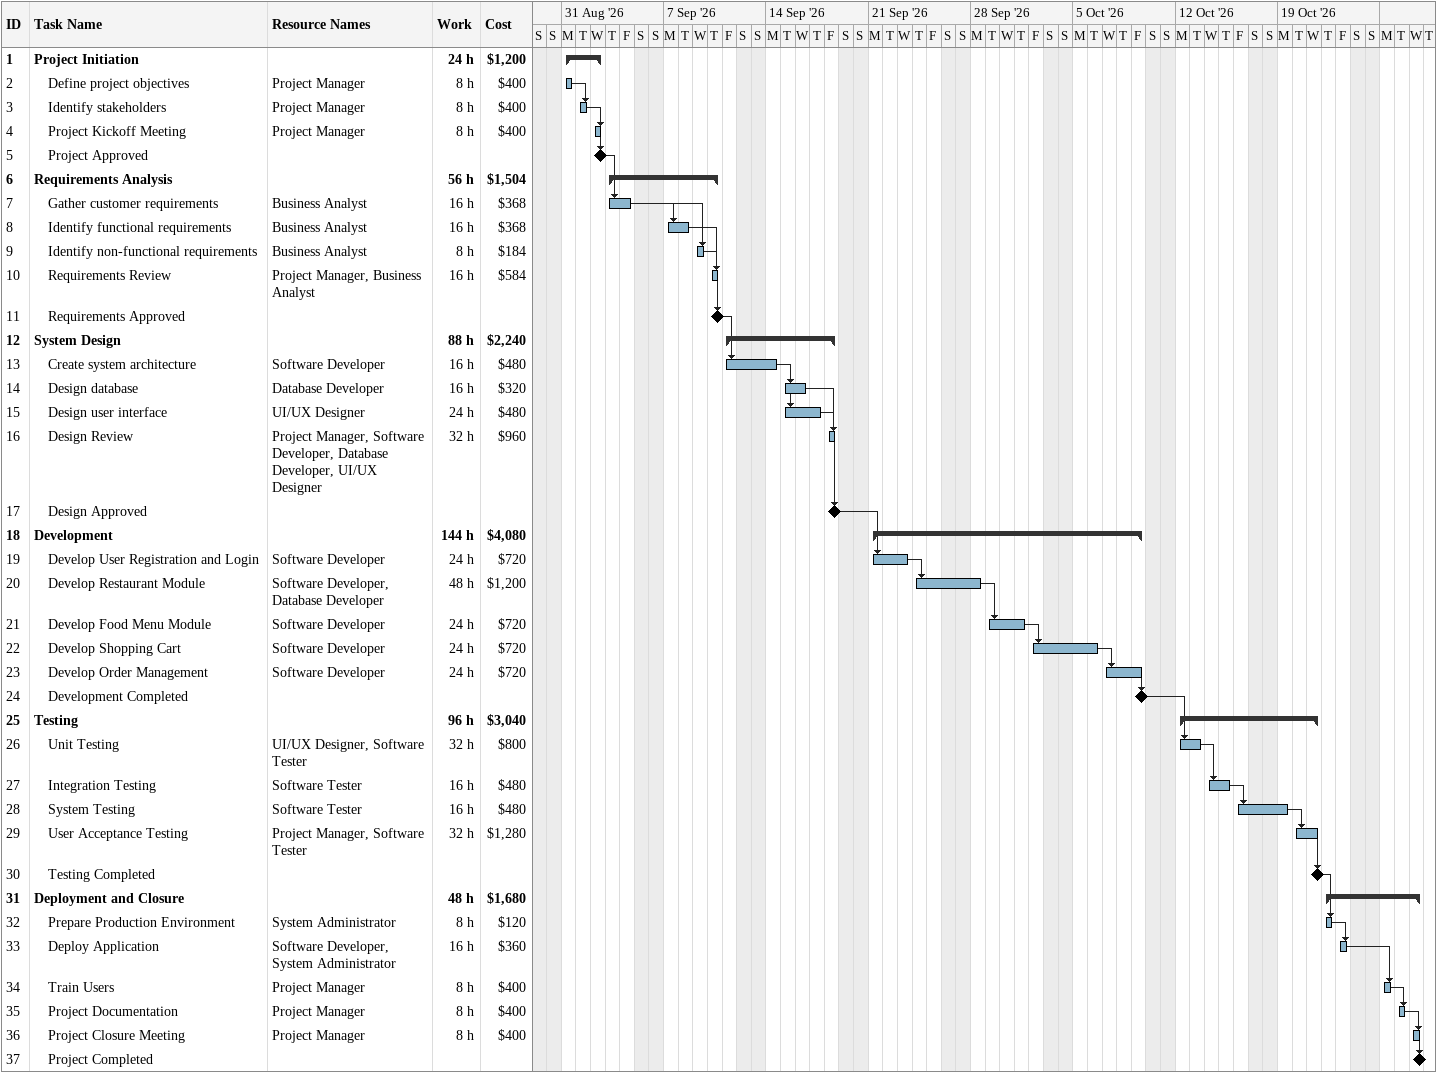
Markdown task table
| ID | Level | Task | Start | Finish | Predecessors | Resources | Work (h) | Cost ($) |
|---|---|---|---|---|---|---|---|---|
| 1 | 1 | **Project Initiation** | 2026-08-31 | 2026-09-02 |  |  | 24 | 1200 |
| 2 | 2 | Define project objectives | 2026-08-31 | 2026-08-31 |  | Project Manager | 8 | 400 |
| 3 | 2 | Identify stakeholders | 2026-09-01 | 2026-09-01 | 2 | Project Manager | 8 | 400 |
| 4 | 2 | Project Kickoff Meeting | 2026-09-02 | 2026-09-02 | 3 | Project Manager | 8 | 400 |
| 5 | 2 | Project Approved (milestone) | 2026-09-02 | 2026-09-02 | 4 |  |  |  |
| 6 | 1 | **Requirements Analysis** | 2026-09-03 | 2026-09-10 |  |  | 56 | 1504 |
| 7 | 2 | Gather customer requirements | 2026-09-03 | 2026-09-04 | 5 | Business Analyst | 16 | 368 |
| 8 | 2 | Identify functional requirements | 2026-09-07 | 2026-09-08 | 7 | Business Analyst | 16 | 368 |
| 9 | 2 | Identify non-functional requirements | 2026-09-09 | 2026-09-09 | 7 | Business Analyst | 8 | 184 |
| 10 | 2 | Requirements Review | 2026-09-10 | 2026-09-10 | 8, 9 | Project Manager, Business Analyst | 16 | 584 |
| 11 | 2 | Requirements Approved (milestone) | 2026-09-10 | 2026-09-10 | 10 |  |  |  |
| 12 | 1 | **System Design** | 2026-09-11 | 2026-09-18 |  |  | 88 | 2240 |
| 13 | 2 | Create system architecture | 2026-09-11 | 2026-09-14 | 11 | Software Developer | 16 | 480 |
| 14 | 2 | Design database | 2026-09-15 | 2026-09-16 | 13 | Database Developer | 16 | 320 |
| 15 | 2 | Design user interface | 2026-09-15 | 2026-09-17 | 13 | UI/UX Designer | 24 | 480 |
| 16 | 2 | Design Review | 2026-09-18 | 2026-09-18 | 14, 15 | Project Manager, Software Developer, Database Developer, UI/UX Designer | 32 | 960 |
| 17 | 2 | Design Approved (milestone) | 2026-09-18 | 2026-09-18 | 16 |  |  |  |
| 18 | 1 | **Development** | 2026-09-21 | 2026-10-09 |  |  | 144 | 4080 |
| 19 | 2 | Develop User Registration and Login | 2026-09-21 | 2026-09-23 | 17 | Software Developer | 24 | 720 |
| 20 | 2 | Develop Restaurant Module | 2026-09-24 | 2026-09-28 | 19 | Software Developer, Database Developer | 48 | 1200 |
| 21 | 2 | Develop Food Menu Module | 2026-09-29 | 2026-10-01 | 20 | Software Developer | 24 | 720 |
| 22 | 2 | Develop Shopping Cart | 2026-10-02 | 2026-10-06 | 21 | Software Developer | 24 | 720 |
| 23 | 2 | Develop Order Management | 2026-10-07 | 2026-10-09 | 22 | Software Developer | 24 | 720 |
| 24 | 2 | Development Completed (milestone) | 2026-10-09 | 2026-10-09 | 23 |  |  |  |
| 25 | 1 | **Testing** | 2026-10-12 | 2026-10-21 |  |  | 96 | 3040 |
| 26 | 2 | Unit Testing | 2026-10-12 | 2026-10-13 | 24 | UI/UX Designer, Software Tester | 32 | 800 |
| 27 | 2 | Integration Testing | 2026-10-14 | 2026-10-15 | 26 | Software Tester | 16 | 480 |
| 28 | 2 | System Testing | 2026-10-16 | 2026-10-19 | 27 | Software Tester | 16 | 480 |
| 29 | 2 | User Acceptance Testing | 2026-10-20 | 2026-10-21 | 28 | Project Manager, Software Tester | 32 | 1280 |
| 30 | 2 | Testing Completed (milestone) | 2026-10-21 | 2026-10-21 | 29 |  |  |  |
| 31 | 1 | **Deployment and Closure** | 2026-10-22 | 2026-10-28 |  |  | 48 | 1680 |
| 32 | 2 | Prepare Production Environment | 2026-10-22 | 2026-10-22 | 30 | System Administrator | 8 | 120 |
| 33 | 2 | Deploy Application | 2026-10-23 | 2026-10-23 | 32 | Software Developer, System Administrator | 16 | 360 |
| 34 | 2 | Train Users | 2026-10-26 | 2026-10-26 | 33 | Project Manager | 8 | 400 |
| 35 | 2 | Project Documentation | 2026-10-27 | 2026-10-27 | 34 | Project Manager | 8 | 400 |
| 36 | 2 | Project Closure Meeting | 2026-10-28 | 2026-10-28 | 35 | Project Manager | 8 | 400 |
| 37 | 2 | Project Completed (milestone) | 2026-10-28 | 2026-10-28 | 36 |  |  |  |
